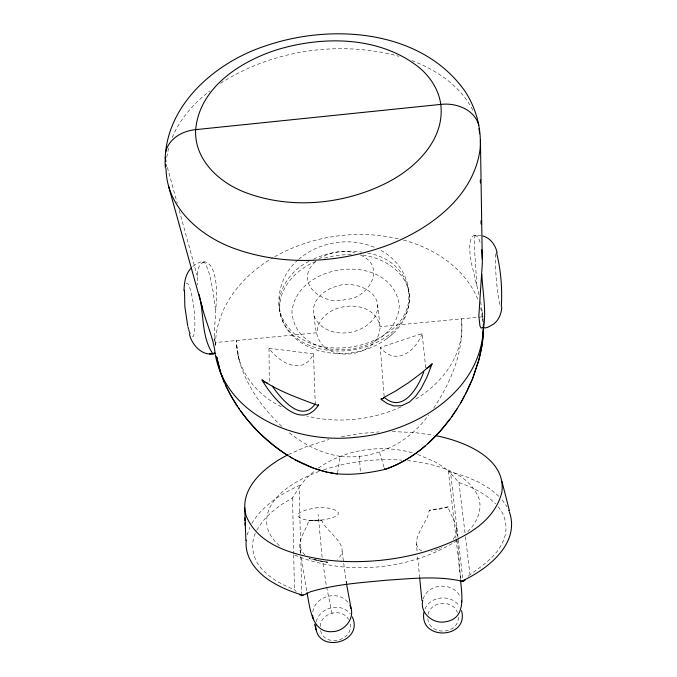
<?xml version="1.0" encoding="UTF-8"?>
<svg xmlns="http://www.w3.org/2000/svg" width="677" height="677" viewBox="0 0 677 677"><rect width="100%" height="100%" fill="white"/><g stroke="black" fill="none" stroke-linecap="round" stroke-linejoin="round"><path stroke-width="0.51" stroke-dasharray="3.38 2.54" d="M215.514 344.652C215.718 307.51 242.002 275.649 272.958 257.81M300.893 553.185C296.298 541.008 306.004 531.191 308.873 520.317L321.626 520.122C325.713 532.24 352.709 545.527 337.578 559.236M192.937 266.383C213.018 250.109 216.801 280.244 216.386 293.141C216.488 309.389 214.177 325.544 214.16 341.792M458.329 617.255C458.583 634.865 429.125 636.016 427.805 618.533M204.065 262.033C195.704 265.562 197.244 277.418 197.591 284.915M448.005 506.895L429.303 510.246L427.407 517.406L420.417 530.015L417.311 537.157L416.338 542.277L417.235 552.923M320.153 626.538C320.703 612.719 341.699 607.32 348.604 619.438M483.209 323.945L482.955 325.772M166.745 157.259L168.59 148.246M495.75 254.027C495.065 271.308 496.596 288.834 500.193 305.75M337.578 473.003L340.167 456.34C374.872 460.157 408.578 443.122 428.617 414.993M312.782 611.915C315.042 596.149 337.941 589.777 347.893 602.293M247.122 534.982L249.796 527.358M428.084 614.42C430.953 600.702 452.718 599.433 457.432 612.524M316.235 621.647C319.722 607.159 341.005 602.048 350.364 613.853M425.283 367.865L425.655 366.883L422.101 333.592L380.262 347.479L384.164 396.984M423.201 598.883C428.228 582.694 453.971 581.678 460.419 597.292M172.237 137.549C179.964 118.797 193.969 103.158 209.912 90.896M255.314 533.332C249.669 545.662 253.376 560.725 262.93 570.085C270.775 578.42 280.963 584.133 291.465 588.448C293.539 588.778 294.952 590.014 296.204 591.546M299.259 486.991L305.725 478.859L315.262 470.371M425.012 608.877C430.724 595.658 451.161 594.084 459.167 605.89M422.101 333.592C415.323 351.845 395.918 366.24 380.262 347.479M256.735 530.26L262.794 521.112L270.792 512.794L280.87 504.932L292.566 497.807L299.149 487.212L300.766 553.405M251.793 523.473C262.684 505.228 281.539 493.592 300.453 485.003M498.187 506.785C506.278 516.179 508.402 530.108 503.036 541.346C496.588 556.79 481.711 566.023 469.026 575.442M269.023 348.283L313.476 353.868C303.161 376.107 279.195 362.906 269.023 348.283L269.268 381.726L270.478 383.504M433.695 408.113C451.017 382.082 464.439 350.737 461.409 318.85C465.768 352.091 443.24 382.784 415.78 399.066M468.806 575.772L468.408 576.33M453.074 539.264C462.425 528.822 450.721 517.084 448.047 506.887M467.697 531.648C476.38 523.313 482.642 510.483 478.901 498.348C467.9 470.87 433.957 463.94 407.723 460.555M297.931 260.027C280.803 274.413 274.16 299.657 282.419 320.492C293.539 347.673 327.169 357.228 354.029 352.387C380.584 348.181 408.654 328.083 409.483 299.141C410.025 278.645 397.958 258.741 379.569 249.669M315.482 261.83C292.625 282.013 323.251 306.596 345.338 299.522C368.296 298.836 387.498 266.603 360.435 255.001M387.1 338.483L388.522 337.315M391.408 334.912L393.007 333.592M202.558 262.541L204.073 262.236L205.757 264.098L209.565 274.456L213.238 292.244L215.709 311.818M186.167 283.367L187.013 283.104L187.969 283.875L190.271 289.104L192.446 298.202L194.087 309.423L194.917 320.746L194.781 330.097L193.681 335.741L192.92 336.731L192.04 336.697M298.692 259.333C319.459 241.367 350.754 236.628 375.811 247.926M318.368 468.095C345.752 448.961 381.972 443.917 413.884 453.218M457.102 540.601C409.263 570.559 345.194 576.55 293.082 554.404M318.875 259.096C329.225 251.946 342.79 249.728 354.917 252.97M220.541 83.313C272.586 49.878 339.27 40.205 398.905 56.284M308.932 261.432C287.717 271.587 271.849 297.338 282.419 320.492C294.292 346.556 327.126 354.266 353.225 349.831C379.112 345.786 407.901 327.702 409.483 299.141C409.873 273.296 383.427 256.786 360.122 254.857M274.693 256.718C311.902 235.816 357.024 229.114 398.618 238.888M288.52 454.546L306.563 446.592L328.946 439.525M440.829 548.074L441.776 547.625M400.953 406.911C371.783 420.189 338.043 423.675 306.859 416.093M315.922 261.347C296.052 269.421 277.172 288.766 280.041 311.708M313.527 259.105C328.48 252.25 345.431 249.711 361.721 252.056M438.899 548.912L439.872 548.505M319.07 471.404C297.025 479.765 262.041 498.01 267.203 526.824M448.191 506.861L439.373 509.239L429.303 510.246M437.926 549.301L431.147 551.281M323.708 469.796C348.757 461.536 375.464 458.371 401.757 460.115M324.528 258.123L336.088 255.415L351.253 254.307M341.377 436.665L360.333 433.559L378.866 431.909M320.915 520.198C357.49 514.596 328.117 503.773 310.244 509.011C282.216 515.383 308.534 523.025 320.822 520.207M479.011 294.681L471.361 263.031L469.982 253.621L469.753 245.683L470.887 239.277L473.147 235.808L475.474 235.207L482.862 235.951M321.634 520.122L308.873 520.317M392.271 431.545L414.747 432.569L433.957 435.294M327.355 561.631L319.781 560.971L309.008 558.525L327.736 562.663L313.349 559.32M474.67 235.283C478.597 235.824 479.638 240.936 480.653 244.067M340.167 456.34C320.78 453.404 302.907 443.926 287.843 431.63M367.662 253.139C409.213 259.486 425.054 307.333 388.183 332.212C356.745 355.84 295.502 355.67 280.303 313.079M417.717 454.411L434.651 461.722L442.183 466.309L448.893 471.404L465.302 476.337L479.57 482.557L490.419 489.158L499.271 496.664M403.526 240.115C434.778 248.391 464.947 268.32 477.725 299.014M458.024 537.352L450.67 473.333L458.947 482.549L469.787 486.704L479.798 491.697L488.667 497.57L495.606 503.806M421.72 551.002L417.929 548.26L416.38 543.893M411.878 60.566C437.376 70.247 461.807 87.003 473.832 112.23M281.336 406.716C256.101 394.903 235.926 369.041 236.408 340.514L237.331 351.896M448.36 470.947L455.993 538.147M448.893 471.404L450.518 473.138M305.022 554.937L301.908 551.518L300.199 547.287M281.742 426.349C260.67 406.564 242.984 381.219 237.415 352.404M458.947 482.549L465.006 532.884M279.474 545.662C273.728 540.661 268.794 534.271 267.161 526.672M502.19 499.888L506.988 506.802M475.838 235.537L475.161 235.444L474.704 237.542L474.492 248.374L476.921 286.413M313.993 315.846C323.86 339.93 362.449 337.205 374.897 316.692C387.76 292.887 353.978 278.729 335.411 286.625C325.002 289.807 314.534 297.863 313.341 309.372C315.406 322.819 314.018 340.506 326.991 348.867C345.465 360.959 379.636 351.388 380.093 326.678L377.648 305.293M379.585 452.532L384.392 468.492M320.534 630.625C324.808 647.677 353.369 640.984 350.229 623.915M167.388 167.354L177.23 203.159M179.236 210.429L197.278 276.072M214.203 337.645L215.54 342.528L215.641 345.549M239.193 360.308L236.476 344.136M332.085 613.497L326.39 585.952L322.616 561.216M480.645 301.705L483.217 318.376M480.738 307.917L483.2 322.286M306.639 590.733L301.477 558.102M346.565 584.344L342.097 551.247M322.15 557.509L318.131 514.334M465.463 536.726L469.914 574.096M458.244 539.307L462.738 578.37M456.103 539.154L460.758 580.079M419.664 577.879L417.438 555.005M456.543 527.891L457.28 536.04M483.386 325.916L482.515 311.767M457.686 540.703L460.58 580.037M483.192 322.142L482.599 316.811L380.093 326.678C374.119 295.316 318.207 301.73 317.014 332.754L215.54 342.528L215.523 345.168M359.385 455.883L360.392 472.411M313.476 353.868L315.245 403.475M300.842 556.367L301.747 593.611M292.566 497.807L293.716 554.048M293.733 555.022L294.436 589.608M399.278 305.166C397.255 358.15 296.103 368.271 291.914 311.648C297.135 261.229 391.738 251.463 399.278 305.166M346.438 583.379L346.142 581.535L346.421 583.405"/><path stroke-width="1.02" d="M166.051 168.768C166.567 207.788 200.747 236.586 235.021 248.755C284.653 266.442 340.336 263.226 389.241 244.659C430.589 228.344 473.341 196.787 480.001 149.854C481.88 129.519 476.346 108.828 465.327 91.717C422.203 29.957 332.991 23.094 266.611 45.528C213.974 62.326 161.346 108.362 165.34 168.048M166.051 166.677L166.051 164.579M482.929 338.441L483.429 327.998M315.694 624.981C315.406 654.557 364.353 643.243 352.311 616.849M483.403 330.596L482.388 343.019M483.353 326.873C481.999 392.068 413.884 432.696 354.875 437.376C297.465 443.689 226 416.651 215.049 353.369L214.956 353.022M183.975 290.865C184.271 282.732 185.286 273.652 191.574 267.779M184.508 290.179L184.846 306.571L187.69 325.688M482.481 327.346L481.169 328.142L479.934 325.959L478.842 315.897L482.337 263.26L480.425 139.919M246.233 540.102C244.211 558.779 258.521 574.494 273.77 583.058C282.182 588.008 291.296 591.673 300.622 594.491C304.836 596.42 308.441 591.596 312.706 591.165C336.697 584.133 361.89 582.643 386.652 580.189C411.988 578.615 438.019 575.45 462.95 581.458M482.862 339.084L481.643 347.741M501.792 307.256C501.395 313.51 498.924 319.823 493.948 323.843C491.197 325.265 485.747 329.648 482.938 327.279M482.295 343.688L478.588 361.103L472.69 378.435M422.736 600.592C419.706 613.413 433.542 624.473 445.661 621.723C466.648 618.617 461.748 594.863 460.58 580.037M423.904 612.245C418.945 641.119 469.212 639.105 461.536 610.612M481.389 349.12L481.516 348.427M481.144 350.415L479.731 356.762M479.324 358.353L473.037 377.571L465.361 394.42M165.763 151.716C168.937 138.362 182.832 130.813 195.661 129.637L440.778 104.402C455.883 102.574 474.391 109.31 478.8 125.211M501.327 306.647C502.393 288.766 500.929 270.258 496.596 252.876M383.461 397.737L395.089 391.34L408.671 382.623L421.585 372.951L432.112 363.845L426.984 377.013L421.297 388.217L415.475 396.434L409.28 402.155L401.63 405.726L393.836 405.938L387.362 403.627L380.745 399.1L382.877 398.711L384.062 397.729M423.76 371.808C418.623 386.804 402.9 414.079 384.181 397.281M472.106 379.882L467.435 390.282L460.8 402.697M463.847 397.272L464.608 395.842M463.068 398.694C445.771 429.92 419.097 457.754 384.697 469.499C366.333 473.511 346.962 476.295 328.353 472.428M457.119 408.73L451.61 416.888M432.078 363.896L429.311 366.951L426.865 368.034M318.664 404.948C300.292 432.485 271.832 396.942 262.024 380C278.552 391.145 297.829 397.881 316.083 404.761C316.726 405.142 318.461 405.108 318.452 404.888M449.968 419.139L439.381 432.104L427.788 443.689M214.516 353.039C203.168 357.38 191.616 344.872 189.484 334.167M315.262 403.763C301.375 423.895 280.693 398.228 272.332 386.161M465.412 579.918L463.119 581.433M425.418 445.779C413.444 456.07 399.692 464.439 384.697 469.499L384.392 468.492M303.228 595.244L301.934 595.667M287.717 454.961C265.934 465.708 238.025 488.549 246.233 516.001C258.69 546.432 295.536 555.292 324.892 559.794C340.531 561.8 356.364 562.113 372.088 561.038M382.099 398.423L381.523 398.719M483.53 328.057C486.458 310.726 482.667 292.1 481.855 274.447M380.643 560.311C395.503 558.787 410.254 556.012 424.606 551.857C455.198 542.082 493.068 526.765 501.852 492.407C506.608 457.686 463.017 440.989 435.827 435.658M379.899 560.387L375.447 560.784M374.711 560.844L372.841 560.988M267.72 383.157L265.096 382.31L262.024 380M209.447 353.969L213.407 353.978M301.764 595.667L299.776 594.744M337.417 474.044L326.272 471.954L314.797 468.569M326.839 472.089C313.798 469.026 301.35 463.669 289.883 456.772M461.342 581.272C486.991 569.814 520.359 543.953 509.442 512.049M213.001 353.978C201.187 337.18 204.217 313.764 199.046 294.292M313.299 468.035L294.309 459.328M482.862 235.951C490.419 238.084 495.454 245.074 497.096 252.487M292.887 458.524C272.12 446.617 254.273 429.87 240.352 410.448M287.488 455.291C253.232 433.018 224.857 398.254 216.708 357.574M238.532 407.85L239.438 409.153M237.644 406.538L231.111 395.969L225.644 385.306M349.874 605.323C356.017 616.992 345.338 631.167 332.923 631.607C311.615 633.672 309.956 607.514 307.019 592.663M224.451 382.649L220.854 373.442M508.715 510.263L509.087 511.152M190.025 333.575L189.501 332.187M220.414 372.138L216.632 357.134M189.238 331.408L188.714 329.691M215.049 353.369C214.11 339.736 205.783 321.897 202.152 307.011M219.974 370.336L216.632 356.779M168.598 186.437L202.355 307.747M501.928 481.347L509.383 510.543M201.949 306.283L200.781 301.883M314.585 624.169L316.125 629.788M188.451 328.76L187.944 326.754M479.037 128.469L479.57 133.657M165.873 161.634L165.247 157.25M351.101 608.555L346.59 584.302M313.028 618.448L312.579 615.207M461.469 600.541L461.722 602.141M481.685 249.652L482.32 259.012M421.915 600.491L419.664 577.879M244.685 507.665L245.878 540.297M244.862 517.795L244.972 520.698M245.049 522.762L245.159 525.682M480.332 179.854L480.382 183.002M481.008 220.804L481.059 223.952M483.42 327.719L483.42 329.157M195.661 129.637C194.054 160.584 220.617 183.805 247.469 193.258C292.362 209.489 343.755 204.285 386.135 183.145C415.517 168.463 445.551 139.301 440.668 103.674C438.594 89.779 430.521 77.322 420.019 68.216C380.872 36.321 324.571 35.61 278.12 49.396C240.97 60.998 199.478 87.223 195.661 129.637"/></g></svg>
